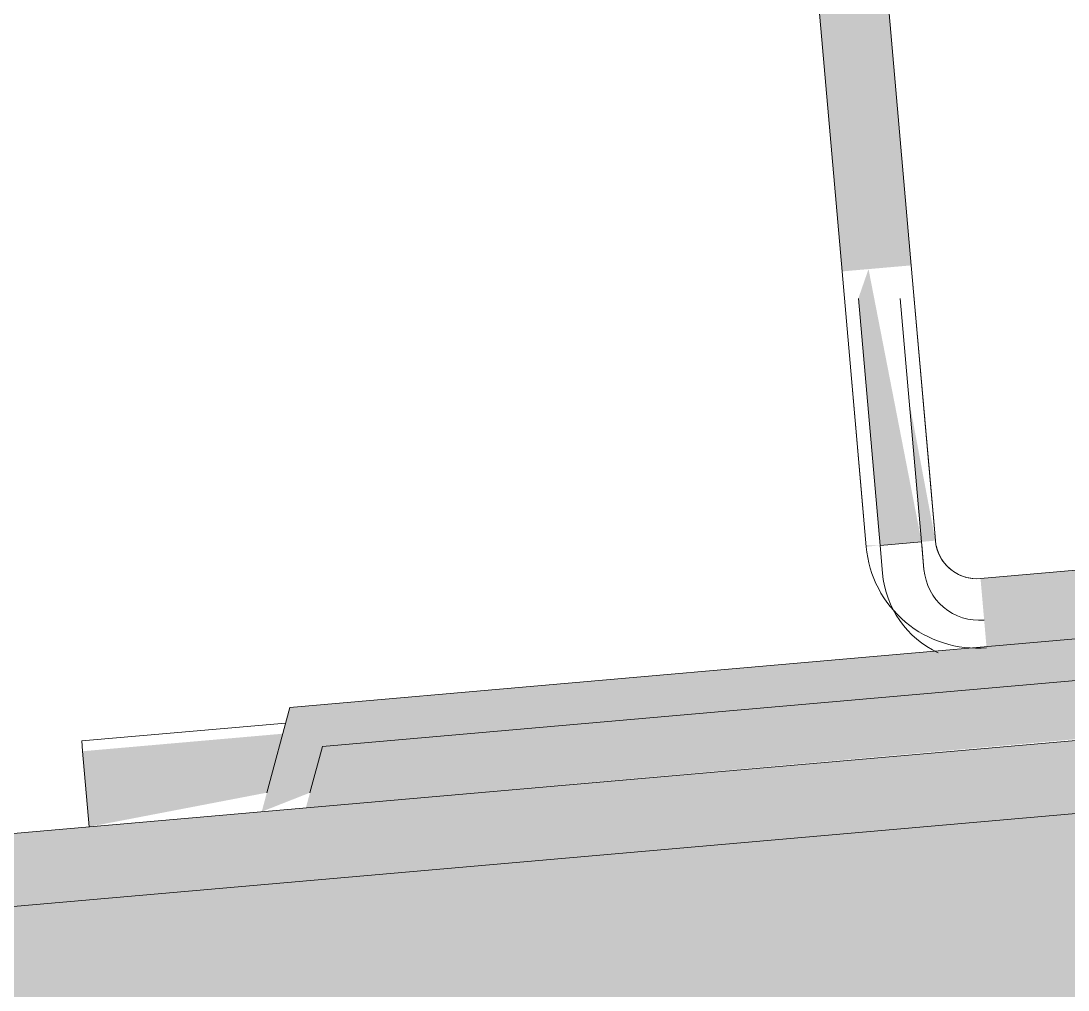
# Model space of a CAD drawing. Header units: metres. Extents: x -4613 to -4328, y -1 to 30.
# Drawn here: x -4567.7448 to -4567.6694, y 16.9143 to 16.984 of the extents above; entities that cross this region are included whole.
import ezdxf

# ---------------------------------------------------------------- set-up
doc = ezdxf.new("R2010")
doc.units = ezdxf.units.M
doc.layers.add('A-ROOF', color=132, linetype='Continuous', lineweight=5)
doc.layers.add('Q-SPCQ', color=91, linetype='Continuous', lineweight=5)

# ---------------------------------------------------------------- blocks, each defined once
blk = doc.blocks.new('Static Line_Sayfa_Metal Deck_Pan Mount - Up to 15 _ pitch - Max 2 Users-1845519-SOUTH WEST')
at = {"layer": 'Q-SPCQ'}
for points in [[(-4567.680668, 16.966424), (-4567.684706, 17.012583), (-4567.689687, 17.012147), (-4567.685649, 16.965989)], [(-4567.682919, 16.946257), (-4567.67993, 16.946519), (-4567.683749, 16.966155), (-4567.684477, 16.964064), (-4567.682918, 16.946263)], [(-4567.727444, 16.927093), (-4567.723972, 16.928461), (-4567.72308, 16.93179), (-4567.583076, 16.944038), (-4567.579226, 16.940061), (-4567.577963, 16.940171), (-4567.581245, 16.94721), (-4567.725434, 16.934595), (-4567.727078, 16.928461)], [(-4567.675256, 16.938985), (-4567.653339, 16.940902), (-4567.653768, 16.945796), (-4567.675684, 16.943879)]]:
    blk.add_hatch(color=256, dxfattribs=at).paths.add_polyline_path(points)
h = blk.add_hatch(color=256, dxfattribs=at)
h.paths.add_polyline_path([(-4567.683915, 16.94617), (-4567.682919, 16.946263), (-4567.683923, 16.946257)])
h.paths.add_polyline_path([(-4567.67993, 16.946519), (-4567.678934, 16.946606), (-4567.68081, 16.95658)])
h = blk.add_hatch(color=256, dxfattribs=at)
h.paths.add_polyline_path([(-4567.73987, 16.926006), (-4567.727078, 16.928461), (-4567.725941, 16.932705), (-4567.740346, 16.931445), (-4567.740085, 16.928461)])
h.paths.add_polyline_path([(-4567.724264, 16.927372), (-4567.581245, 16.940111), (-4567.583076, 16.944038), (-4567.72308, 16.93179), (-4567.723972, 16.928461)])
h.paths.add_polyline_path([(-4567.577963, 16.940171), (-4567.540632, 16.943437), (-4567.541107, 16.948876), (-4567.579766, 16.944038), (-4567.579226, 16.942881)])
for p, q in [((-4567.685649, 16.965989), (-4567.689687, 17.012147)), ((-4567.684706, 17.012583), (-4567.680668, 16.966424)), ((-4567.680668, 16.966424), (-4567.678934, 16.946606)), ((-4567.679297, 16.950755), (-4567.680668, 16.966424)), ((-4567.678934, 16.946606), (-4567.680668, 16.966424)), ((-4567.685649, 16.965989), (-4567.684278, 16.95032)), ((-4567.683915, 16.94617), (-4567.68548, 16.964064)), ((-4567.68548, 16.964064), (-4567.683915, 16.94617)), ((-4567.682919, 16.946257), (-4567.684473, 16.964027)), ((-4567.681462, 16.96403), (-4567.67993, 16.946519)), ((-4567.683915, 16.94617), (-4567.684278, 16.95032)), ((-4567.679297, 16.950755), (-4567.678934, 16.946606)), ((-4567.581245, 16.94721), (-4567.725434, 16.934595)), ((-4567.67993, 16.946519), (-4567.682919, 16.946257)), ((-4567.679756, 16.944526), (-4567.67993, 16.946519)), ((-4567.682744, 16.944265), (-4567.682919, 16.946257)), ((-4567.682919, 16.946257), (-4567.682744, 16.944265)), ((-4567.682744, 16.944265), (-4567.682919, 16.946257)), ((-4567.682919, 16.946257), (-4567.682744, 16.944265)), ((-4567.682744, 16.944265), (-4567.682919, 16.946257)), ((-4567.682919, 16.946257), (-4567.682744, 16.944265)), ((-4567.682744, 16.944265), (-4567.682919, 16.946257)), ((-4567.682919, 16.946257), (-4567.682744, 16.944265)), ((-4567.682744, 16.944265), (-4567.682919, 16.946257)), ((-4567.682919, 16.946257), (-4567.682744, 16.944265)), ((-4567.682744, 16.944265), (-4567.682919, 16.946257)), ((-4567.682919, 16.946257), (-4567.682744, 16.944265)), ((-4567.682744, 16.944265), (-4567.682919, 16.946257)), ((-4567.682919, 16.946257), (-4567.682744, 16.944265)), ((-4567.682744, 16.944265), (-4567.682919, 16.946257)), ((-4567.682919, 16.946257), (-4567.682744, 16.944265)), ((-4567.682744, 16.944265), (-4567.682919, 16.946257)), ((-4567.682919, 16.946257), (-4567.682744, 16.944265)), ((-4567.682744, 16.944265), (-4567.682919, 16.946257)), ((-4567.682919, 16.946257), (-4567.682744, 16.944265)), ((-4567.682744, 16.944265), (-4567.682919, 16.946257)), ((-4567.682919, 16.946257), (-4567.682744, 16.944265)), ((-4567.682744, 16.944265), (-4567.682919, 16.946257)), ((-4567.682919, 16.946257), (-4567.682744, 16.944265)), ((-4567.682744, 16.944265), (-4567.682919, 16.946257)), ((-4567.682919, 16.946257), (-4567.682744, 16.944265)), ((-4567.682744, 16.944265), (-4567.682919, 16.946257)), ((-4567.682919, 16.946257), (-4567.682744, 16.944265)), ((-4567.682744, 16.944265), (-4567.682919, 16.946257)), ((-4567.682919, 16.946257), (-4567.682744, 16.944265)), ((-4567.682744, 16.944265), (-4567.682919, 16.946257)), ((-4567.682919, 16.946257), (-4567.682744, 16.944265)), ((-4567.682744, 16.944265), (-4567.682919, 16.946257)), ((-4567.682919, 16.946257), (-4567.682744, 16.944265)), ((-4567.679913, 16.946318), (-4567.679756, 16.944526)), ((-4567.679756, 16.944526), (-4567.679913, 16.946318)), ((-4567.679913, 16.946318), (-4567.679756, 16.944526)), ((-4567.679756, 16.944526), (-4567.679913, 16.946318)), ((-4567.679913, 16.946318), (-4567.679756, 16.944526)), ((-4567.679756, 16.944526), (-4567.679913, 16.946318)), ((-4567.679913, 16.946318), (-4567.679756, 16.944526)), ((-4567.679756, 16.944526), (-4567.679913, 16.946318)), ((-4567.679913, 16.946318), (-4567.679756, 16.944526)), ((-4567.679756, 16.944526), (-4567.679913, 16.946318)), ((-4567.679913, 16.946318), (-4567.679756, 16.944526)), ((-4567.679756, 16.944526), (-4567.679913, 16.946318)), ((-4567.679913, 16.946318), (-4567.679756, 16.944526)), ((-4567.679756, 16.944526), (-4567.679913, 16.946318)), ((-4567.679913, 16.946318), (-4567.679756, 16.944526)), ((-4567.679756, 16.944526), (-4567.679913, 16.946318)), ((-4567.679913, 16.946318), (-4567.679756, 16.944526)), ((-4567.679756, 16.944526), (-4567.679913, 16.946318)), ((-4567.679913, 16.946318), (-4567.679756, 16.944526)), ((-4567.679756, 16.944526), (-4567.679913, 16.946318)), ((-4567.679913, 16.946318), (-4567.679756, 16.944526)), ((-4567.679756, 16.944526), (-4567.679913, 16.946318)), ((-4567.679913, 16.946318), (-4567.679756, 16.944526)), ((-4567.679756, 16.944526), (-4567.679913, 16.946318)), ((-4567.679913, 16.946318), (-4567.679756, 16.944526)), ((-4567.679756, 16.944526), (-4567.679913, 16.946318)), ((-4567.679913, 16.946318), (-4567.679756, 16.944526)), ((-4567.679756, 16.944526), (-4567.679913, 16.946318)), ((-4567.679913, 16.946318), (-4567.679756, 16.944526)), ((-4567.679756, 16.944526), (-4567.679913, 16.946318)), ((-4567.679913, 16.946318), (-4567.679756, 16.944526)), ((-4567.679756, 16.944526), (-4567.679913, 16.946318)), ((-4567.679913, 16.946318), (-4567.679756, 16.944526)), ((-4567.675684, 16.943879), (-4567.653768, 16.945796)), ((-4567.72308, 16.93179), (-4567.583076, 16.944038)), ((-4567.725434, 16.934595), (-4567.727078, 16.928461)), ((-4567.725734, 16.933477), (-4567.740412, 16.932193)), ((-4567.725734, 16.933477), (-4567.740412, 16.932193)), ((-4567.725734, 16.933477), (-4567.740412, 16.932193)), ((-4567.725734, 16.933477), (-4567.740412, 16.932193)), ((-4567.725734, 16.933477), (-4567.740412, 16.932193)), ((-4567.725734, 16.933477), (-4567.740412, 16.932193)), ((-4567.725734, 16.933477), (-4567.740412, 16.932193)), ((-4567.725734, 16.933477), (-4567.740412, 16.932193)), ((-4567.725734, 16.933477), (-4567.740412, 16.932193)), ((-4567.725734, 16.933477), (-4567.740412, 16.932193)), ((-4567.725734, 16.933477), (-4567.740412, 16.932193)), ((-4567.725734, 16.933477), (-4567.740412, 16.932193)), ((-4567.725734, 16.933477), (-4567.740412, 16.932193)), ((-4567.725734, 16.933477), (-4567.740412, 16.932193)), ((-4567.725734, 16.933477), (-4567.740412, 16.932193)), ((-4567.725734, 16.933477), (-4567.740412, 16.932193)), ((-4567.725734, 16.933477), (-4567.740412, 16.932193)), ((-4567.740412, 16.932193), (-4567.740403, 16.932098)), ((-4567.740412, 16.932193), (-4567.740403, 16.932098)), ((-4567.740412, 16.932193), (-4567.740403, 16.932098)), ((-4567.740412, 16.932193), (-4567.740403, 16.932098)), ((-4567.740412, 16.932193), (-4567.740403, 16.932098)), ((-4567.740412, 16.932193), (-4567.740403, 16.932098)), ((-4567.740412, 16.932193), (-4567.740403, 16.932098)), ((-4567.740412, 16.932193), (-4567.740403, 16.932098)), ((-4567.740412, 16.932193), (-4567.740403, 16.932098)), ((-4567.740412, 16.932193), (-4567.740403, 16.932098)), ((-4567.740412, 16.932193), (-4567.740403, 16.932098)), ((-4567.740412, 16.932193), (-4567.740403, 16.932098)), ((-4567.740412, 16.932193), (-4567.740403, 16.932098)), ((-4567.740412, 16.932193), (-4567.740403, 16.932098)), ((-4567.740412, 16.932193), (-4567.740403, 16.932098)), ((-4567.740412, 16.932193), (-4567.740403, 16.932098)), ((-4567.740412, 16.932193), (-4567.740403, 16.932098)), ((-4567.740412, 16.932193), (-4567.740403, 16.932098)), ((-4567.740412, 16.932193), (-4567.740403, 16.932098)), ((-4567.740412, 16.932193), (-4567.740403, 16.932098)), ((-4567.740412, 16.932193), (-4567.740403, 16.932098)), ((-4567.740412, 16.932193), (-4567.740403, 16.932098)), ((-4567.740412, 16.932193), (-4567.740403, 16.932098)), ((-4567.740412, 16.932193), (-4567.740403, 16.932098)), ((-4567.740412, 16.932193), (-4567.740403, 16.932098)), ((-4567.740412, 16.932193), (-4567.740403, 16.932098)), ((-4567.740412, 16.932193), (-4567.740403, 16.932098)), ((-4567.740412, 16.932193), (-4567.740403, 16.932098)), ((-4567.740412, 16.932193), (-4567.740403, 16.932098)), ((-4567.740412, 16.932193), (-4567.740403, 16.932098)), ((-4567.740412, 16.932193), (-4567.740403, 16.932098)), ((-4567.740412, 16.932193), (-4567.740403, 16.932098)), ((-4567.740412, 16.932193), (-4567.740346, 16.931445)), ((-4567.740412, 16.932193), (-4567.740403, 16.932098)), ((-4567.73987, 16.926006), (-4567.740346, 16.931445)), ((-4567.723972, 16.928461), (-4567.72308, 16.93179))]:
    blk.add_line(p, q, dxfattribs=at)
for centre, radius, start, end in [((-4567.675945, 16.946867), 0.003, 185, 275), ((-4567.675945, 16.946867), 0.003, 185, 275), ((-4567.675945, 16.946867), 0.003, 185, 275), ((-4567.675945, 16.946867), 0.008, 185, 275), ((-4567.675945, 16.946867), 0.008, 185, 275), ((-4567.675945, 16.946867), 0.008, 185, 275), ((-4567.675945, 16.946867), 0.008, 185, 275), ((-4567.675945, 16.946867), 0.003, 191.73286, 275), ((-4567.675771, 16.944875), 0.007, 185, 245), ((-4567.675771, 16.944875), 0.007, 185, 245), ((-4567.675771, 16.944875), 0.007, 185, 245), ((-4567.675771, 16.944875), 0.007, 185, 245), ((-4567.675771, 16.944875), 0.007, 185, 245), ((-4567.675771, 16.944875), 0.007, 185, 245), ((-4567.675771, 16.944875), 0.007, 185, 245), ((-4567.675771, 16.944875), 0.007, 185, 245), ((-4567.675771, 16.944875), 0.007, 185, 245), ((-4567.675771, 16.944875), 0.007, 185, 245), ((-4567.675771, 16.944875), 0.007, 185, 245), ((-4567.675771, 16.944875), 0.007, 185, 245), ((-4567.675771, 16.944875), 0.007, 185, 245), ((-4567.675771, 16.944875), 0.007, 185, 245), ((-4567.675771, 16.944875), 0.007, 185, 245), ((-4567.675771, 16.944875), 0.007, 185, 245), ((-4567.675771, 16.944875), 0.007, 185, 245), ((-4567.675771, 16.944875), 0.007, 185, 245), ((-4567.675771, 16.944875), 0.007, 185, 245), ((-4567.675771, 16.944875), 0.007, 185, 245), ((-4567.675771, 16.944875), 0.007, 185, 245), ((-4567.675771, 16.944875), 0.007, 185, 245), ((-4567.675771, 16.944875), 0.007, 185, 245), ((-4567.675771, 16.944875), 0.007, 185, 245), ((-4567.675771, 16.944875), 0.007, 185, 245), ((-4567.675771, 16.944875), 0.007, 185, 245), ((-4567.675771, 16.944875), 0.007, 185, 245), ((-4567.675771, 16.944875), 0.007, 185, 245), ((-4567.675771, 16.944875), 0.007, 185, 245), ((-4567.675771, 16.944875), 0.007, 185, 245), ((-4567.675771, 16.944875), 0.007, 185, 245), ((-4567.675771, 16.944875), 0.007, 185, 245), ((-4567.675771, 16.944875), 0.007, 185, 245), ((-4567.675771, 16.944875), 0.007, 185, 245), ((-4567.675771, 16.944875), 0.004, 185, 275), ((-4567.675771, 16.944875), 0.004, 185, 275), ((-4567.675771, 16.944875), 0.004, 185, 275), ((-4567.675771, 16.944875), 0.004, 185, 275), ((-4567.675771, 16.944875), 0.004, 185, 275), ((-4567.675771, 16.944875), 0.004, 185, 275), ((-4567.675771, 16.944875), 0.004, 185, 275), ((-4567.675771, 16.944875), 0.004, 185, 275), ((-4567.675771, 16.944875), 0.004, 185, 275), ((-4567.675771, 16.944875), 0.004, 185, 275), ((-4567.675771, 16.944875), 0.004, 185, 275), ((-4567.675771, 16.944875), 0.004, 185, 275), ((-4567.675771, 16.944875), 0.004, 185, 275), ((-4567.675771, 16.944875), 0.004, 185, 275), ((-4567.675771, 16.944875), 0.004, 185, 275), ((-4567.675771, 16.944875), 0.004, 185, 275), ((-4567.675771, 16.944875), 0.004, 185, 275), ((-4567.675771, 16.944875), 0.004, 185, 275), ((-4567.675771, 16.944875), 0.004, 185, 275), ((-4567.675771, 16.944875), 0.004, 185, 275), ((-4567.675771, 16.944875), 0.004, 185, 275), ((-4567.675771, 16.944875), 0.004, 185, 275), ((-4567.675771, 16.944875), 0.004, 185, 275), ((-4567.675771, 16.944875), 0.004, 185, 275), ((-4567.675771, 16.944875), 0.004, 185, 275), ((-4567.675771, 16.944875), 0.004, 185, 275), ((-4567.675771, 16.944875), 0.004, 185, 275), ((-4567.675771, 16.944875), 0.004, 185, 275), ((-4567.675771, 16.944875), 0.004, 185, 275), ((-4567.675771, 16.944875), 0.004, 185, 275), ((-4567.675771, 16.944875), 0.004, 185, 275), ((-4567.675771, 16.944875), 0.004, 185, 275), ((-4567.675771, 16.944875), 0.004, 185, 275), ((-4567.675771, 16.944875), 0.004, 185, 275)]:
    blk.add_arc(centre, radius, start, end, dxfattribs=at)
blk = doc.blocks.new('Roof Gutters3 - Roof Gutters-1885272-SOUTH WEST')
at = {"layer": 'A-ROOF'}
for points in [[(-4578.095911, 16.01471), (-4558.304601, 17.746225), (-4558.304772, 17.75147), (-4578.096537, 16.019915)], [(-4578.056167, 15.56043), (-4558.304601, 17.288468), (-4558.304601, 17.746225), (-4578.095911, 16.01471), (-4578.065183, 15.663485)]]:
    blk.add_hatch(color=256, dxfattribs=at).paths.add_polyline_path(points)
for p, q in [((-4558.304772, 17.75147), (-4578.096537, 16.019915)), ((-4558.304601, 17.746225), (-4578.095911, 16.01471))]:
    blk.add_line(p, q, dxfattribs=at)

msp = doc.modelspace()

# ---------------------------------------------------------------- block references
at = {"layer": 'A-ROOF'}
msp.add_blockref('Roof Gutters3 - Roof Gutters-1885272-SOUTH WEST', (0, 0), dxfattribs=at)
at = {"layer": 'Q-SPCQ'}
msp.add_blockref('Static Line_Sayfa_Metal Deck_Pan Mount - Up to 15 _ pitch - Max 2 Users-1845519-SOUTH WEST', (0, 0), dxfattribs=at)

doc.saveas('drawing.dxf')
